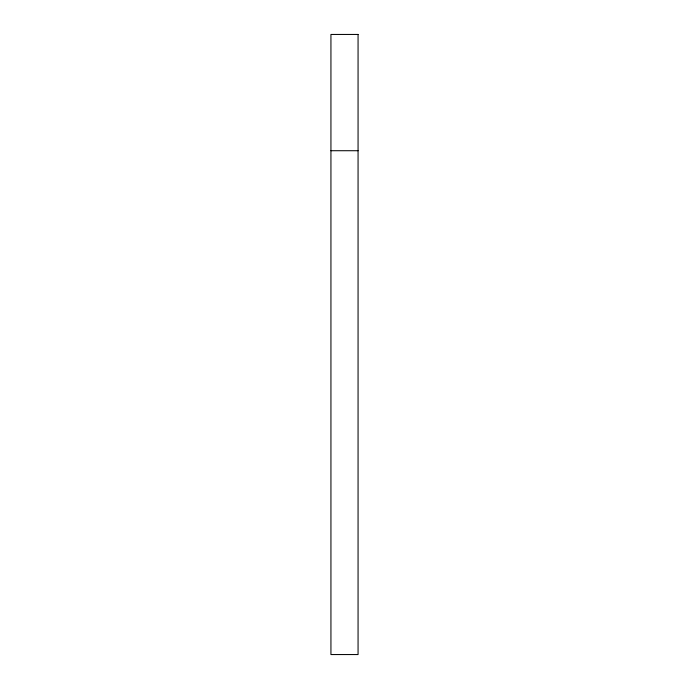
<?xml version="1.0" encoding="UTF-8"?>
<svg xmlns="http://www.w3.org/2000/svg" width="689" height="689" viewBox="0 0 689 689"><rect width="100%" height="100%" fill="white"/><g stroke="black" fill="none" stroke-linecap="round" stroke-linejoin="round"><path stroke-width="1.03" d="M330.935 150.719L358.065 150.719M358.065 34.45L330.935 34.45L330.935 654.55L358.065 654.55L358.065 34.45"/></g></svg>
